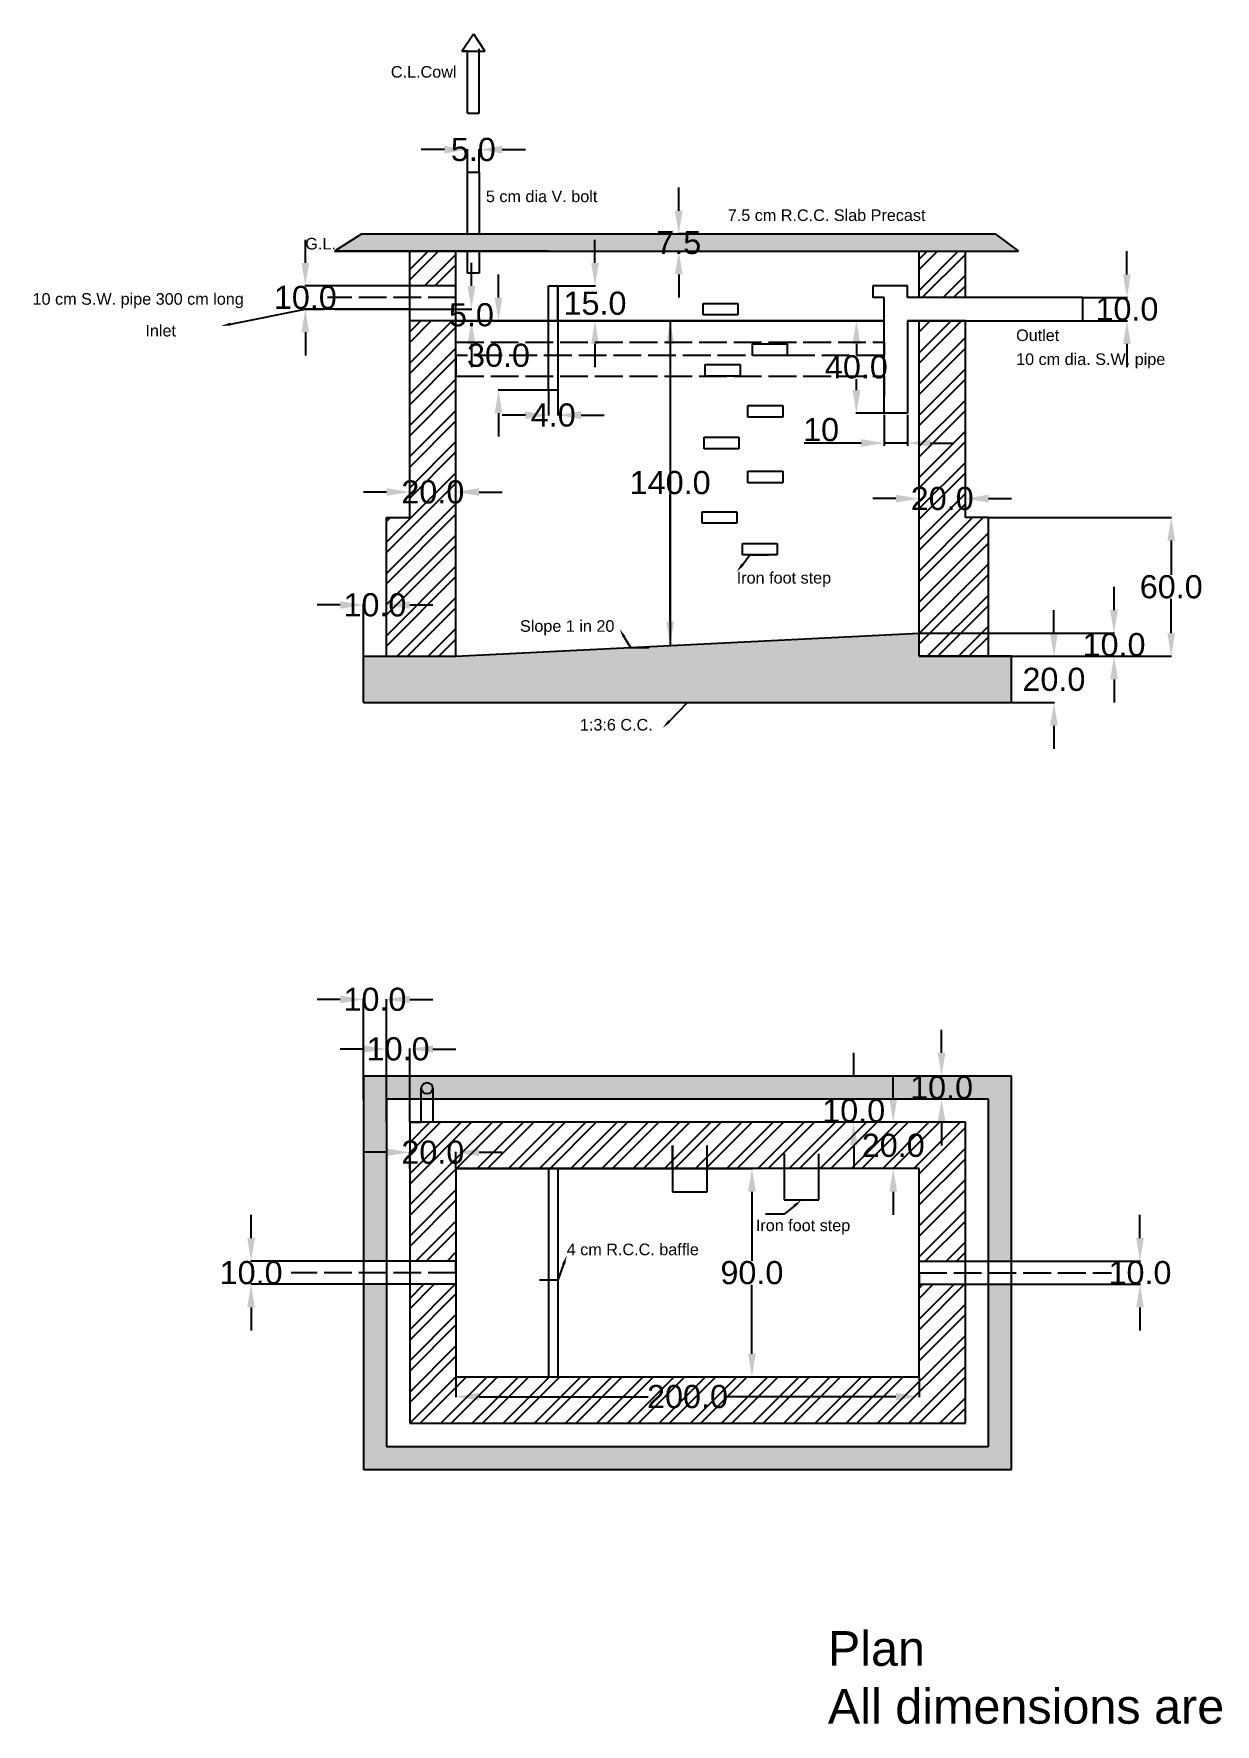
# Model space of a CAD drawing. Header units: centimetres. Extents: x -142 to 848, y -110 to 627.
# Drawn here: x -142 to 368, y -110 to 620 of the extents above; entities that cross this region are included whole.
import ezdxf
from ezdxf import colors
from ezdxf.entities.mleader import LeaderData, LeaderLine
from ezdxf.math import Vec2, Vec3

# ---------------------------------------------------------------- set-up
doc = ezdxf.new("R2010")
doc.units = ezdxf.units.CM
doc.linetypes.add('ACAD_ISO02W100', pattern=[15, 12, -3])
doc.styles.get("Standard").update_dxf_attribs({"font": 'arial.ttf'})
doc.dimstyles.new('ISO-25', dxfattribs={"dimtxt": 2.5, "dimasz": 2.5, "dimexe": 1.25, "dimexo": 0.625, "dimtad": 1, "dimtxsty": 'Standard', "dimcen": 2.5, "dimadec": 0, "dimazin": 0, "dimtfac": 1, "dimtmove": 0, "dimatfit": 3, "dimfxl": 1, "dimarcsym": 0})
doc.dimstyles.get("Standard").update_dxf_attribs({"dimtxt": 10, "dimasz": 10, "dimexe": 0.18, "dimexo": 0.0625, "dimgap": 0.09, "dimtad": 0, "dimtih": 1, "dimtoh": 1, "dimdec": 1, "dimzin": 0, "dimdsep": 46, "dimtxsty": 'Standard', "dimcen": 0.09, "dimadec": 0, "dimazin": 0, "dimtfac": 1, "dimtdec": 1, "dimtix": 1, "dimtofl": 0, "dimtmove": 0, "dimatfit": 3, "dimfxl": 1, "dimtolj": 1, "dimtzin": 0, "dimarcsym": 0})

# ---------------------------------------------------------------- blocks, each defined once
blk = doc.blocks.new('*D2')
at = {"color": 0, "lineweight": -2, "transparency": 16777216}
for p, q in [((225, 455.69), (225, 442.22)), ((235, 455.69), (235, 442.22))]:
    blk.add_line(p, q, dxfattribs=at)
at = {"color": 0, "lineweight": -3, "transparency": 16777216}
for p, q in [((215, 443.47), (190.4, 443.47)), ((235, 443.47), (225, 443.47)), ((245, 443.47), (255, 443.47))]:
    blk.add_line(p, q, dxfattribs=at)
at = {"color": 0, "transparency": 16777216}
for points in [[(215, 445.14), (215, 441.81), (225, 443.47)], [(245, 445.14), (245, 441.81), (235, 443.47)]]:
    blk.add_solid(points, dxfattribs=at)
at = {"layer": 'Defpoints', "color": 0, "transparency": 16777216}
for p in [(225, 456.32), (235, 456.32), (225, 443.47)]:
    blk.add_point(p, dxfattribs=at)
at = {"color": 0, "transparency": 16777216, "insert": (197.7, 449.21), "char_height": 10, "attachment_point": 5}
blk.add_mtext('10', dxfattribs=at)
blk = doc.blocks.new('*D3')
at = {"color": 0, "lineweight": -2, "transparency": 16777216}
for p, q in [((329.8, 516.32), (329.8, 526.32)), ((310.85, 506.32), (329.98, 506.32)), ((310.85, 496.32), (329.98, 496.32)), ((329.8, 486.32), (329.8, 476.32))]:
    blk.add_line(p, q, dxfattribs=at)
at = {"color": 0, "transparency": 16777216}
for points in [[(328.13, 516.32), (331.46, 516.32), (329.8, 506.32)], [(328.13, 486.32), (331.46, 486.32), (329.8, 496.32)]]:
    blk.add_solid(points, dxfattribs=at)
at = {"layer": 'Defpoints', "color": 0, "transparency": 16777216}
for p in [(310.79, 506.32), (310.79, 496.32), (329.8, 496.32)]:
    blk.add_point(p, dxfattribs=at)
at = {"color": 0, "transparency": 16777216, "insert": (329.8, 501.32), "char_height": 10, "attachment_point": 5}
blk.add_mtext('\\A1;10.0', dxfattribs=at)
blk = doc.blocks.new('*D4')
at = {"color": 0, "lineweight": -2, "transparency": 16777216}
for p, q in [((-10, 203.09), (-20, 203.09)), ((0, 160.06), (0, 203.27)), ((10, 160.06), (10, 203.27)), ((20, 203.09), (30, 203.09))]:
    blk.add_line(p, q, dxfattribs=at)
at = {"color": 0, "transparency": 16777216}
for points in [[(-10, 204.76), (-10, 201.42), (0, 203.09)], [(20, 204.76), (20, 201.42), (10, 203.09)]]:
    blk.add_solid(points, dxfattribs=at)
at = {"layer": 'Defpoints', "color": 0, "transparency": 16777216}
for p in [(0, 203.09), (0, 160), (10, 160)]:
    blk.add_point(p, dxfattribs=at)
at = {"color": 0, "transparency": 16777216, "insert": (5, 203.09), "char_height": 10, "attachment_point": 5}
blk.add_mtext('\\A1;10.0', dxfattribs=at)
blk = doc.blocks.new('*D5')
at = {"color": 0, "lineweight": -2, "transparency": 16777216}
for p, q in [((0, 181.67), (-10, 181.67)), ((10, 150.06), (10, 181.85)), ((20, 150.06), (20, 181.85)), ((30, 181.67), (40, 181.67))]:
    blk.add_line(p, q, dxfattribs=at)
at = {"color": 0, "transparency": 16777216}
for points in [[(0, 183.33), (0, 180), (10, 181.67)], [(30, 183.33), (30, 180), (20, 181.67)]]:
    blk.add_solid(points, dxfattribs=at)
at = {"layer": 'Defpoints', "color": 0, "transparency": 16777216}
for p in [(10, 181.67), (10, 150), (20, 150)]:
    blk.add_point(p, dxfattribs=at)
at = {"color": 0, "transparency": 16777216, "insert": (15, 181.67), "char_height": 10, "attachment_point": 5}
blk.add_mtext('\\A1;10.0', dxfattribs=at)
blk = doc.blocks.new('*D6')
at = {"color": 0, "lineweight": -2, "transparency": 16777216}
for p, q in [((10, 137.03), (0, 137.03)), ((20, 130.06), (20, 137.21)), ((40, 130.06), (40, 137.21)), ((50, 137.03), (60, 137.03))]:
    blk.add_line(p, q, dxfattribs=at)
at = {"color": 0, "transparency": 16777216}
for points in [[(10, 138.7), (10, 135.36), (20, 137.03)], [(50, 138.7), (50, 135.36), (40, 137.03)]]:
    blk.add_solid(points, dxfattribs=at)
at = {"layer": 'Defpoints', "color": 0, "transparency": 16777216}
for p in [(20, 137.03), (20, 130), (40, 130)]:
    blk.add_point(p, dxfattribs=at)
at = {"color": 0, "transparency": 16777216, "insert": (30, 137.03), "char_height": 10, "attachment_point": 5}
blk.add_mtext('\\A1;20.0', dxfattribs=at)
blk = doc.blocks.new('*D7')
at = {"color": 0, "lineweight": -2, "transparency": 16777216}
for p, q in [((40.06, 130), (168, 130)), ((167.82, 120), (167.82, 90.2)), ((167.82, 50), (167.82, 79.8)), ((40.06, 40), (168, 40))]:
    blk.add_line(p, q, dxfattribs=at)
at = {"color": 0, "transparency": 16777216}
for points in [[(166.15, 120), (169.48, 120), (167.82, 130)], [(166.15, 50), (169.48, 50), (167.82, 40)]]:
    blk.add_solid(points, dxfattribs=at)
at = {"layer": 'Defpoints', "color": 0, "transparency": 16777216}
for p in [(40, 130), (40, 40), (167.82, 40)]:
    blk.add_point(p, dxfattribs=at)
at = {"color": 0, "transparency": 16777216, "insert": (167.82, 85), "char_height": 10, "attachment_point": 5}
blk.add_mtext('\\A1;90.0', dxfattribs=at)
blk = doc.blocks.new('*D8')
at = {"color": 0, "lineweight": -2, "transparency": 16777216}
for p, q in [((40, 39.94), (40, 31.28)), ((240, 39.94), (240, 31.28)), ((50, 31.46), (122.97, 31.46)), ((230, 31.46), (157.03, 31.46))]:
    blk.add_line(p, q, dxfattribs=at)
at = {"color": 0, "transparency": 16777216}
for points in [[(50, 33.13), (50, 29.79), (40, 31.46)], [(230, 33.13), (230, 29.79), (240, 31.46)]]:
    blk.add_solid(points, dxfattribs=at)
at = {"layer": 'Defpoints', "color": 0, "transparency": 16777216}
for p in [(40, 40), (240, 40), (240, 31.46)]:
    blk.add_point(p, dxfattribs=at)
at = {"color": 0, "transparency": 16777216, "insert": (140, 31.46), "char_height": 10, "attachment_point": 5}
blk.add_mtext('\\A1;200.0', dxfattribs=at)
blk = doc.blocks.new('*D9')
at = {"color": 0, "lineweight": -2, "transparency": 16777216}
for p, q in [((228.86, 160), (228.86, 170)), ((239.94, 150), (228.68, 150)), ((239.94, 130), (228.68, 130)), ((228.86, 120), (228.86, 110))]:
    blk.add_line(p, q, dxfattribs=at)
at = {"color": 0, "transparency": 16777216}
for points in [[(227.19, 160), (230.52, 160), (228.86, 150)], [(227.19, 120), (230.52, 120), (228.86, 130)]]:
    blk.add_solid(points, dxfattribs=at)
at = {"layer": 'Defpoints', "color": 0, "transparency": 16777216}
for p in [(228.86, 150), (240, 150), (240, 130)]:
    blk.add_point(p, dxfattribs=at)
at = {"color": 0, "transparency": 16777216, "insert": (228.86, 140), "char_height": 10, "attachment_point": 5}
blk.add_mtext('\\A1;20.0', dxfattribs=at)
blk = doc.blocks.new('*D10')
at = {"color": 0, "lineweight": -2, "transparency": 16777216}
for p, q in [((211.78, 170), (211.78, 180)), ((259.94, 160), (211.6, 160)), ((259.94, 150), (211.6, 150)), ((211.78, 140), (211.78, 130))]:
    blk.add_line(p, q, dxfattribs=at)
at = {"color": 0, "transparency": 16777216}
for points in [[(210.11, 170), (213.44, 170), (211.78, 160)], [(210.11, 140), (213.44, 140), (211.78, 150)]]:
    blk.add_solid(points, dxfattribs=at)
at = {"layer": 'Defpoints', "color": 0, "transparency": 16777216}
for p in [(211.78, 160), (260, 160), (260, 150)]:
    blk.add_point(p, dxfattribs=at)
at = {"color": 0, "transparency": 16777216, "insert": (211.78, 155), "char_height": 10, "attachment_point": 5}
blk.add_mtext('\\A1;10.0', dxfattribs=at)
blk = doc.blocks.new('*D11')
at = {"color": 0, "lineweight": -2, "transparency": 16777216}
for p, q in [((249.73, 180), (249.73, 190)), ((269.94, 170), (249.55, 170)), ((269.94, 160), (249.55, 160)), ((249.73, 150), (249.73, 140))]:
    blk.add_line(p, q, dxfattribs=at)
at = {"color": 0, "transparency": 16777216}
for points in [[(248.06, 180), (251.39, 180), (249.73, 170)], [(248.06, 150), (251.39, 150), (249.73, 160)]]:
    blk.add_solid(points, dxfattribs=at)
at = {"layer": 'Defpoints', "color": 0, "transparency": 16777216}
for p in [(249.73, 170), (270, 170), (270, 160)]:
    blk.add_point(p, dxfattribs=at)
at = {"color": 0, "transparency": 16777216, "insert": (249.73, 165), "char_height": 10, "attachment_point": 5}
blk.add_mtext('\\A1;10.0', dxfattribs=at)
blk = doc.blocks.new('*D12')
at = {"color": 0, "lineweight": -2, "transparency": 16777216}
for p, q in [((-48.5, 100), (-48.5, 110)), ((39.94, 90), (-48.68, 90)), ((39.94, 80), (-48.68, 80)), ((-48.5, 70), (-48.5, 60))]:
    blk.add_line(p, q, dxfattribs=at)
at = {"color": 0, "transparency": 16777216}
for points in [[(-50.17, 100), (-46.84, 100), (-48.5, 90)], [(-50.17, 70), (-46.84, 70), (-48.5, 80)]]:
    blk.add_solid(points, dxfattribs=at)
at = {"layer": 'Defpoints', "color": 0, "transparency": 16777216}
for p in [(40, 90), (-48.5, 80), (40, 80)]:
    blk.add_point(p, dxfattribs=at)
at = {"color": 0, "transparency": 16777216, "insert": (-48.5, 85), "char_height": 10, "attachment_point": 5}
blk.add_mtext('\\A1;10.0', dxfattribs=at)
blk = doc.blocks.new('*D13')
at = {"color": 0, "lineweight": -2, "transparency": 16777216}
for p, q in [((335.43, 100), (335.43, 110)), ((330.94, 90), (335.61, 90)), ((330.56, 80), (335.61, 80)), ((335.43, 70), (335.43, 60))]:
    blk.add_line(p, q, dxfattribs=at)
at = {"color": 0, "transparency": 16777216}
for points in [[(333.77, 100), (337.1, 100), (335.43, 90)], [(333.77, 70), (337.1, 70), (335.43, 80)]]:
    blk.add_solid(points, dxfattribs=at)
at = {"layer": 'Defpoints', "color": 0, "transparency": 16777216}
for p in [(330.88, 90), (330.5, 80), (335.43, 80)]:
    blk.add_point(p, dxfattribs=at)
at = {"color": 0, "transparency": 16777216, "insert": (335.43, 85), "char_height": 10, "attachment_point": 5}
blk.add_mtext('\\A1;10.0', dxfattribs=at)
blk = doc.blocks.new('*D14')
at = {"color": 0, "lineweight": -2, "transparency": 16777216}
for p, q in [((-10, 373.5), (-20, 373.5)), ((0, 351.38), (0, 373.68)), ((10, 351.38), (10, 373.68)), ((20, 373.5), (30, 373.5))]:
    blk.add_line(p, q, dxfattribs=at)
at = {"color": 0, "transparency": 16777216}
for points in [[(-10, 375.17), (-10, 371.83), (0, 373.5)], [(20, 375.17), (20, 371.83), (10, 373.5)]]:
    blk.add_solid(points, dxfattribs=at)
at = {"layer": 'Defpoints', "color": 0, "transparency": 16777216}
for p in [(0, 373.5), (0, 351.32), (10, 351.32)]:
    blk.add_point(p, dxfattribs=at)
at = {"color": 0, "transparency": 16777216, "insert": (5, 373.5), "char_height": 10, "attachment_point": 5}
blk.add_mtext('\\A1;10.0', dxfattribs=at)
blk = doc.blocks.new('*D15')
at = {"color": 0, "lineweight": -2, "transparency": 16777216}
for p, q in [((298.26, 361.32), (298.26, 371.32)), ((280.06, 351.32), (298.44, 351.32)), ((280.06, 331.32), (298.44, 331.32)), ((298.26, 321.32), (298.26, 311.32))]:
    blk.add_line(p, q, dxfattribs=at)
at = {"color": 0, "transparency": 16777216}
for points in [[(296.59, 361.32), (299.93, 361.32), (298.26, 351.32)], [(296.59, 321.32), (299.93, 321.32), (298.26, 331.32)]]:
    blk.add_solid(points, dxfattribs=at)
at = {"layer": 'Defpoints', "color": 0, "transparency": 16777216}
for p in [(280, 351.32), (280, 331.32), (298.26, 331.32)]:
    blk.add_point(p, dxfattribs=at)
at = {"color": 0, "transparency": 16777216, "insert": (298.26, 341.32), "char_height": 10, "attachment_point": 5}
blk.add_mtext('\\A1;20.0', dxfattribs=at)
blk = doc.blocks.new('*D16')
at = {"color": 0, "lineweight": -2, "transparency": 16777216}
for p, q in [((324.22, 371.32), (324.22, 381.32)), ((240.06, 361.32), (324.4, 361.32)), ((240.06, 351.32), (324.4, 351.32)), ((324.22, 341.32), (324.22, 331.32))]:
    blk.add_line(p, q, dxfattribs=at)
at = {"color": 0, "transparency": 16777216}
for points in [[(322.56, 371.32), (325.89, 371.32), (324.22, 361.32)], [(322.56, 341.32), (325.89, 341.32), (324.22, 351.32)]]:
    blk.add_solid(points, dxfattribs=at)
at = {"layer": 'Defpoints', "color": 0, "transparency": 16777216}
for p in [(240, 361.32), (240, 351.32), (324.22, 351.32)]:
    blk.add_point(p, dxfattribs=at)
at = {"color": 0, "transparency": 16777216, "insert": (324.22, 356.32), "char_height": 10, "attachment_point": 5}
blk.add_mtext('\\A1;10.0', dxfattribs=at)
blk = doc.blocks.new('*D17')
at = {"color": 0, "lineweight": -2, "transparency": 16777216}
for p, q in [((270.06, 411.32), (349.1, 411.32)), ((348.92, 401.32), (348.92, 386.51)), ((348.92, 361.32), (348.92, 376.12)), ((270.06, 351.32), (349.1, 351.32))]:
    blk.add_line(p, q, dxfattribs=at)
at = {"color": 0, "transparency": 16777216}
for points in [[(347.26, 401.32), (350.59, 401.32), (348.92, 411.32)], [(347.26, 361.32), (350.59, 361.32), (348.92, 351.32)]]:
    blk.add_solid(points, dxfattribs=at)
at = {"layer": 'Defpoints', "color": 0, "transparency": 16777216}
for p in [(270, 411.32), (270, 351.32), (348.92, 351.32)]:
    blk.add_point(p, dxfattribs=at)
at = {"color": 0, "transparency": 16777216, "insert": (348.92, 381.32), "char_height": 10, "attachment_point": 5}
blk.add_mtext('\\A1;60.0', dxfattribs=at)
blk = doc.blocks.new('*D18')
at = {"color": 0, "lineweight": -2, "transparency": 16777216}
for p, q in [((132.44, 496.32), (132.32, 496.32)), ((132.5, 486.32), (132.5, 431.51)), ((132.5, 366.32), (132.5, 421.12)), ((132.44, 356.32), (132.32, 356.32))]:
    blk.add_line(p, q, dxfattribs=at)
at = {"color": 0, "transparency": 16777216}
for points in [[(130.83, 486.32), (134.17, 486.32), (132.5, 496.32)], [(130.83, 366.32), (134.17, 366.32), (132.5, 356.32)]]:
    blk.add_solid(points, dxfattribs=at)
at = {"layer": 'Defpoints', "color": 0, "transparency": 16777216}
for p in [(132.5, 496.32), (132.5, 356.32), (132.5, 356.32)]:
    blk.add_point(p, dxfattribs=at)
at = {"color": 0, "transparency": 16777216, "insert": (132.5, 426.32), "char_height": 10, "attachment_point": 5}
blk.add_mtext('\\A1;140.0', dxfattribs=at)
blk = doc.blocks.new('*D19')
at = {"color": 0, "lineweight": -2, "transparency": 16777216}
for p, q in [((10, 422.29), (0, 422.29)), ((20, 411.38), (20, 422.47)), ((40, 411.38), (40, 422.47)), ((50, 422.29), (60, 422.29))]:
    blk.add_line(p, q, dxfattribs=at)
at = {"color": 0, "transparency": 16777216}
for points in [[(10, 423.96), (10, 420.62), (20, 422.29)], [(50, 423.96), (50, 420.62), (40, 422.29)]]:
    blk.add_solid(points, dxfattribs=at)
at = {"layer": 'Defpoints', "color": 0, "transparency": 16777216}
for p in [(40, 422.29), (20, 411.32), (40, 411.32)]:
    blk.add_point(p, dxfattribs=at)
at = {"color": 0, "transparency": 16777216, "insert": (30, 422.29), "char_height": 10, "attachment_point": 5}
blk.add_mtext('\\A1;20.0', dxfattribs=at)
blk = doc.blocks.new('*D20')
at = {"color": 0, "lineweight": -2, "transparency": 16777216}
for p, q in [((80, 466.26), (80, 455.34)), ((84, 466.26), (84, 455.34)), ((70, 455.52), (60, 455.52)), ((94, 455.52), (104, 455.52))]:
    blk.add_line(p, q, dxfattribs=at)
at = {"color": 0, "transparency": 16777216}
for points in [[(70, 457.18), (70, 453.85), (80, 455.52)], [(94, 457.18), (94, 453.85), (84, 455.52)]]:
    blk.add_solid(points, dxfattribs=at)
at = {"layer": 'Defpoints', "color": 0, "transparency": 16777216}
for p in [(80, 466.32), (84, 466.32), (84, 455.52)]:
    blk.add_point(p, dxfattribs=at)
at = {"color": 0, "transparency": 16777216, "insert": (82, 455.52), "char_height": 10, "attachment_point": 5}
blk.add_mtext('\\A1;4.0', dxfattribs=at)
blk = doc.blocks.new('*D21')
at = {"color": 0, "lineweight": -2, "transparency": 16777216}
for p, q in [((100.04, 521.32), (100.04, 531.32)), ((84.06, 511.32), (100.22, 511.32)), ((84.06, 496.32), (100.22, 496.32)), ((100.04, 486.32), (100.04, 476.32))]:
    blk.add_line(p, q, dxfattribs=at)
at = {"color": 0, "transparency": 16777216}
for points in [[(98.37, 521.32), (101.71, 521.32), (100.04, 511.32)], [(98.37, 486.32), (101.71, 486.32), (100.04, 496.32)]]:
    blk.add_solid(points, dxfattribs=at)
at = {"layer": 'Defpoints', "color": 0, "transparency": 16777216}
for p in [(84, 511.32), (84, 496.32), (100.04, 496.32)]:
    blk.add_point(p, dxfattribs=at)
at = {"color": 0, "transparency": 16777216, "insert": (100.04, 503.82), "char_height": 10, "attachment_point": 5}
blk.add_mtext('\\A1;15.0', dxfattribs=at)
blk = doc.blocks.new('*D22')
at = {"color": 0, "lineweight": -2, "transparency": 16777216}
for p, q in [((58.35, 506.32), (58.35, 516.32)), ((79.94, 496.32), (58.17, 496.32)), ((79.94, 466.32), (58.17, 466.32)), ((58.35, 456.32), (58.35, 446.32))]:
    blk.add_line(p, q, dxfattribs=at)
at = {"color": 0, "transparency": 16777216}
for points in [[(56.68, 506.32), (60.01, 506.32), (58.35, 496.32)], [(56.68, 456.32), (60.01, 456.32), (58.35, 466.32)]]:
    blk.add_solid(points, dxfattribs=at)
at = {"layer": 'Defpoints', "color": 0, "transparency": 16777216}
for p in [(80, 496.32), (58.35, 466.32), (80, 466.32)]:
    blk.add_point(p, dxfattribs=at)
at = {"color": 0, "transparency": 16777216, "insert": (58.35, 481.32), "char_height": 10, "attachment_point": 5}
blk.add_mtext('\\A1;30.0', dxfattribs=at)
blk = doc.blocks.new('*D23')
at = {"color": 0, "lineweight": -2, "transparency": 16777216}
for p, q in [((46.66, 511.32), (46.66, 521.32)), ((40.06, 501.32), (46.84, 501.32)), ((40.06, 496.32), (46.84, 496.32)), ((46.66, 486.32), (46.66, 476.32))]:
    blk.add_line(p, q, dxfattribs=at)
at = {"color": 0, "transparency": 16777216}
for points in [[(44.99, 511.32), (48.32, 511.32), (46.66, 501.32)], [(44.99, 486.32), (48.32, 486.32), (46.66, 496.32)]]:
    blk.add_solid(points, dxfattribs=at)
at = {"layer": 'Defpoints', "color": 0, "transparency": 16777216}
for p in [(40, 501.32), (40, 496.32), (46.66, 496.32)]:
    blk.add_point(p, dxfattribs=at)
at = {"color": 0, "transparency": 16777216, "insert": (46.66, 498.82), "char_height": 10, "attachment_point": 5}
blk.add_mtext('\\A1;5.0', dxfattribs=at)
blk = doc.blocks.new('*D24')
at = {"color": 0, "lineweight": -2, "transparency": 16777216}
for p, q in [((-25.07, 521.32), (-25.07, 531.32)), ((-13.13, 511.32), (-25.25, 511.32)), ((-12.4, 501.32), (-25.25, 501.32)), ((-25.07, 491.32), (-25.07, 481.32))]:
    blk.add_line(p, q, dxfattribs=at)
at = {"color": 0, "transparency": 16777216}
for points in [[(-26.74, 521.32), (-23.41, 521.32), (-25.07, 511.32)], [(-26.74, 491.32), (-23.41, 491.32), (-25.07, 501.32)]]:
    blk.add_solid(points, dxfattribs=at)
at = {"layer": 'Defpoints', "color": 0, "transparency": 16777216}
for p in [(-13.07, 511.32), (-25.07, 501.32), (-12.34, 501.32)]:
    blk.add_point(p, dxfattribs=at)
at = {"color": 0, "transparency": 16777216, "insert": (-25.07, 506.32), "char_height": 10, "attachment_point": 5}
blk.add_mtext('\\A1;10.0', dxfattribs=at)
blk = doc.blocks.new('*D25')
at = {"color": 0, "lineweight": -2, "transparency": 16777216}
for p, q in [((35, 570.23), (25, 570.23)), ((45, 560.55), (45, 570.41)), ((50, 560.55), (50, 570.41)), ((60, 570.23), (70, 570.23))]:
    blk.add_line(p, q, dxfattribs=at)
at = {"color": 0, "transparency": 16777216}
for points in [[(35, 571.9), (35, 568.57), (45, 570.23)], [(60, 571.9), (60, 568.57), (50, 570.23)]]:
    blk.add_solid(points, dxfattribs=at)
at = {"layer": 'Defpoints', "color": 0, "transparency": 16777216}
for p in [(50, 570.23), (45, 560.49), (50, 560.49)]:
    blk.add_point(p, dxfattribs=at)
at = {"color": 0, "transparency": 16777216, "insert": (47.5, 570.23), "char_height": 10, "attachment_point": 5}
blk.add_mtext('\\A1;5.0', dxfattribs=at)
blk = doc.blocks.new('*D26')
at = {"color": 0, "lineweight": -2, "transparency": 16777216}
for p, q in [((136.22, 543.82), (136.22, 553.82)), ((-0.62, 533.82), (136.4, 533.82)), ((-0.62, 526.32), (136.4, 526.32)), ((136.22, 516.32), (136.22, 506.32))]:
    blk.add_line(p, q, dxfattribs=at)
at = {"color": 0, "transparency": 16777216}
for points in [[(134.55, 543.82), (137.88, 543.82), (136.22, 533.82)], [(134.55, 516.32), (137.88, 516.32), (136.22, 526.32)]]:
    blk.add_solid(points, dxfattribs=at)
at = {"layer": 'Defpoints', "color": 0, "transparency": 16777216}
for p in [(-0.68, 533.82), (-0.68, 526.32), (136.22, 526.32)]:
    blk.add_point(p, dxfattribs=at)
at = {"color": 0, "transparency": 16777216, "insert": (136.22, 530.07), "char_height": 10, "attachment_point": 5}
blk.add_mtext('\\A1;7.5', dxfattribs=at)
blk = doc.blocks.new('*D27')
at = {"color": 0, "lineweight": -2, "transparency": 16777216}
for p, q in [((224.94, 496.32), (212.75, 496.32)), ((212.93, 486.32), (212.93, 481.51)), ((212.93, 466.32), (212.93, 471.12)), ((224.94, 456.32), (212.75, 456.32))]:
    blk.add_line(p, q, dxfattribs=at)
at = {"color": 0, "transparency": 16777216}
for points in [[(211.27, 486.32), (214.6, 486.32), (212.93, 496.32)], [(211.27, 466.32), (214.6, 466.32), (212.93, 456.32)]]:
    blk.add_solid(points, dxfattribs=at)
at = {"layer": 'Defpoints', "color": 0, "transparency": 16777216}
for p in [(225, 496.32), (212.93, 456.32), (225, 456.32)]:
    blk.add_point(p, dxfattribs=at)
at = {"color": 0, "transparency": 16777216, "insert": (212.93, 476.32), "char_height": 10, "attachment_point": 5}
blk.add_mtext('\\A1;40.0', dxfattribs=at)
blk = doc.blocks.new('*D28')
at = {"color": 0, "lineweight": -2, "transparency": 16777216}
for p, q in [((230, 419.46), (220, 419.46)), ((240, 411.38), (240, 419.64)), ((260, 411.38), (260, 419.64)), ((270, 419.46), (280, 419.46))]:
    blk.add_line(p, q, dxfattribs=at)
at = {"color": 0, "transparency": 16777216}
for points in [[(230, 421.13), (230, 417.8), (240, 419.46)], [(270, 421.13), (270, 417.8), (260, 419.46)]]:
    blk.add_solid(points, dxfattribs=at)
at = {"layer": 'Defpoints', "color": 0, "transparency": 16777216}
for p in [(240, 419.46), (240, 411.32), (260, 411.32)]:
    blk.add_point(p, dxfattribs=at)
at = {"color": 0, "transparency": 16777216, "insert": (250, 419.46), "char_height": 10, "attachment_point": 5}
blk.add_mtext('\\A1;20.0', dxfattribs=at)

msp = doc.modelspace()

# ---------------------------------------------------------------- hatches: boundary and pattern name
h = msp.add_hatch()
h.set_pattern_fill('AR-CONC', color=256, scale=0.1)
h.paths.add_polyline_path([(272.901, 533.819), (-0.682, 533.819), (-12.42, 526.319), (282.915, 526.319)])
h.paths.add_polyline_path([(280, 351.319), (240, 351.319), (240, 361.319), (40, 351.319), (0, 351.319), (0, 331.319), (280, 331.319)])
h.paths.add_polyline_path([(280, 170), (0, 170), (0, 90), (10, 90), (10, 160), (270, 160), (270, 90), (280, 90)])
h.paths.add_polyline_path([(280, 80), (270, 80), (270, 10), (10, 10), (10, 80), (0, 80), (0, 0), (280, 0)])
h.paths.add_polyline_path([(750.723, 84.578, -0.9816467), (480.816, 79.578), (465.807, 79.578, 0.9834677), (765.723, 84.578, 0.9834677), (465.807, 89.578), (480.816, 89.578, -0.9816467)])
h.paths.add_polyline_path([(486.958, 549.768), (471.958, 549.768), (471.958, 299.768), (486.958, 299.768)])
h.paths.add_polyline_path([(771.958, 549.768), (756.958, 549.768), (756.958, 299.768), (771.958, 299.768)])
h.paths.add_polyline_path([(841.008, 606.848), (449.498, 607.135), (437.351, 599.768), (771.958, 599.768), (848.015, 599.768)])
h.paths.add_polyline_path([(537.091, 593.143), (561.511, 593.143), (561.511, 613.75), (537.091, 613.75)], flags=9)
h = msp.add_hatch()
h.set_pattern_fill('ANSI32', color=256)
h.paths.add_polyline_path([(20, 411.319), (10, 411.319), (10, 351.319), (40, 351.319), (40, 496.319), (20, 496.319)])
h.paths.add_polyline_path([(20, 511.319), (40, 511.319), (40, 526.319), (20, 526.319)])
h.paths.add_polyline_path([(240, 506.319), (260, 506.319), (260, 526.319), (240, 526.319)])
h.paths.add_polyline_path([(240, 351.319), (270, 351.319), (270, 411.319), (260, 411.319), (260, 496.319), (240, 496.319)])
h.paths.add_polyline_path([(521.958, 569.768), (521.958, 599.768), (501.958, 599.768), (501.958, 569.768)])
h.paths.add_polyline_path([(521.958, 549.768), (521.958, 559.768), (501.958, 559.768), (501.958, 549.768)])
h.paths.add_polyline_path([(721.958, 549.768), (741.958, 549.768), (741.958, 599.768), (721.958, 599.768)])
h.paths.add_polyline_path([(715.992, 571.333), (748.182, 571.333), (748.182, 591.94), (715.992, 591.94)], flags=9)
h = msp.add_hatch()
h.set_pattern_fill('ANSI32', color=256)
h.paths.add_polyline_path([(260, 150), (20, 150), (20, 90), (40, 90), (40, 130), (240, 130), (240, 90), (260, 90)])
h.paths.add_polyline_path([(40, 80), (20, 80), (20, 20), (260, 20), (260, 80), (240, 80), (240, 40), (40, 40)])
h.paths.add_polyline_path([(14.035, 126.654), (46.224, 126.654), (46.224, 147.261), (14.035, 147.261)], flags=9)
h.paths.add_polyline_path([(212.89, 129.625), (245.08, 129.625), (245.08, 150.232), (212.89, 150.232)], flags=9)
h.paths.add_polyline_path([(195.256, 144.625), (227.446, 144.625), (227.446, 165.232), (195.256, 165.232)], flags=9)
h.paths.add_polyline_path([(120.15, 21.084), (160.109, 21.084), (160.109, 41.691), (120.15, 41.691)], flags=24)

# ---------------------------------------------------------------- linework, layer by layer
for p, q in [((42.5, 612.716), (47.5, 620.272)), ((47.5, 620.272), (52.5, 612.716)), ((50, 585.963), (50, 613.789)), ((45, 612.716), (42.5, 612.716)), ((42.5, 612.716), (52.5, 612.716)), ((45, 585.963), (45, 612.716)), ((45, 612.716), (50, 612.716)), ((45, 585.963), (50, 585.963)), ((45, 533.819), (45, 560.487)), ((45, 560.487), (50, 560.487)), ((50, 560.487), (50, 533.819)), ((-0.682, 533.819), (-12.42, 526.319)), ((-0.682, 533.819), (272.901, 533.819)), ((136.11, 533.819), (136.11, 534.019)), ((136.11, 534.019), (139.219, 534.019)), ((139.219, 534.019), (139.419, 534.019)), ((139.419, 534.019), (139.219, 534.019)), ((139.419, 534.019), (139.419, 533.819)), ((272.901, 533.819), (282.915, 526.319)), ((80, 526.319), (-12.42, 526.319)), ((-12.42, 526.319), (282.915, 526.319)), ((20, 411.319), (20, 526.319)), ((40, 351.319), (40, 526.319)), ((40, 526.319), (45, 526.319)), ((45, 516.87), (45, 526.319)), ((50, 526.319), (50, 516.87)), ((240, 506.319), (240, 526.319)), ((260, 506.319), (260, 526.319)), ((40, 511.319), (-13.069, 511.319)), ((40, 506.319), (40, 511.319)), ((50, 516.87), (45, 516.87)), ((80, 496.319), (80, 511.319)), ((80, 496.319), (80, 511.319)), ((80, 511.319), (84, 511.319)), ((80, 496.319), (80, 511.319)), ((84, 496.319), (84, 511.319)), ((84, 511.319), (84, 466.319)), ((235, 511.319), (220, 511.319)), ((220, 511.319), (220, 506.319)), ((235, 506.319), (235, 511.319)), ((40, 501.319), (40, 506.319)), ((225, 506.319), (220, 506.319)), ((225, 456.319), (225, 506.319)), ((310.792, 506.319), (235, 506.319)), ((310.792, 496.319), (310.792, 506.319)), ((20, 501.319), (-12.338, 501.319)), ((-12.338, 501.319), (40, 501.319)), ((20, 496.319), (20, 501.319)), ((146.729, 503.804), (161.729, 503.804)), ((146.729, 498.804), (146.729, 503.804)), ((161.729, 498.804), (146.729, 498.804)), ((161.729, 503.804), (161.729, 498.804)), ((225, 496.319), (20, 496.319)), ((40, 496.319), (225, 496.319)), ((80, 466.319), (80, 496.319)), ((132.5, 496.319), (132.5, 356.319)), ((260, 496.319), (235, 496.319)), ((240, 496.319), (235, 496.319)), ((235, 496.319), (235, 456.319)), ((235, 496.319), (310.792, 496.319)), ((240, 351.319), (240, 496.319)), ((260, 411.319), (260, 496.319)), ((260, 411.319), (260, 496.319)), ((168.009, 486.319), (183.009, 486.319)), ((168.009, 481.319), (168.009, 486.319)), ((183.009, 486.319), (183.009, 481.319)), ((147.675, 477.369), (162.675, 477.369)), ((147.675, 472.369), (147.675, 477.369)), ((162.675, 477.369), (162.675, 472.369)), ((183.009, 481.319), (168.009, 481.319)), ((162.675, 472.369), (147.675, 472.369)), ((84, 466.319), (80, 466.319)), ((166.117, 459.652), (181.117, 459.652)), ((166.117, 454.652), (166.117, 459.652)), ((181.117, 454.652), (166.117, 454.652)), ((181.117, 459.652), (181.117, 454.652)), ((235, 456.319), (225, 456.319)), ((147.202, 445.947), (162.202, 445.947)), ((147.202, 440.947), (147.202, 445.947)), ((162.202, 445.947), (162.202, 440.947)), ((162.202, 440.947), (147.202, 440.947)), ((166.117, 431.296), (181.117, 431.296)), ((166.117, 426.296), (166.117, 431.296)), ((181.117, 431.296), (181.117, 426.296)), ((181.117, 426.296), (166.117, 426.296)), ((10, 351.319), (10, 411.319)), ((10, 351.319), (10, 411.319)), ((10, 411.319), (20, 411.319)), ((146.256, 413.809), (161.256, 413.809)), ((146.256, 408.809), (146.256, 413.809)), ((161.256, 413.809), (161.256, 408.809)), ((270, 411.319), (260, 411.319)), ((270, 351.319), (270, 411.319)), ((270, 351.319), (270, 411.319)), ((161.256, 408.809), (146.256, 408.809)), ((163.753, 400.104), (178.753, 400.104)), ((163.753, 395.104), (163.753, 400.104)), ((178.753, 395.104), (163.753, 395.104)), ((178.753, 400.104), (178.753, 395.104)), ((40, 351.319), (240, 361.319)), ((240, 351.319), (240, 361.319)), ((0, 331.319), (0, 351.319)), ((0, 331.319), (0, 351.319)), ((0, 351.319), (40, 351.319)), ((280, 351.319), (240, 351.319)), ((280, 331.319), (280, 351.319)), ((280, 331.319), (280, 351.319)), ((0, 331.319), (280, 331.319)), ((280, 170), (0, 170)), ((0, 170), (0, 0)), ((280, 0), (280, 170)), ((25, 150), (25, 164.713)), ((30, 164.713), (30, 150)), ((10, 160), (10, 10)), ((270, 160), (10, 160)), ((270, 10), (270, 160)), ((20, 150), (20, 20)), ((260, 150), (20, 150)), ((20, 150), (25, 150)), ((260, 20), (260, 150)), ((133.513, 130), (133.513, 140)), ((133.513, 140), (133.513, 120)), ((148.513, 120), (148.513, 140)), ((181.746, 136.44), (181.746, 116.44)), ((196.746, 116.44), (196.746, 136.44)), ((40, 130), (40, 40)), ((240, 130), (40, 130)), ((80, 130), (80, 40)), ((84, 130), (84, 40)), ((240, 40), (240, 130)), ((133.513, 120), (148.513, 120)), ((181.746, 116.44), (196.746, 116.44)), ((40, 90), (-27.012, 90)), ((40, 85), (40, 90)), ((240, 85), (240, 90)), ((240, 90), (330.876, 90)), ((40, 85), (40, 80)), ((240, 85), (240, 80)), ((40, 80), (-29.298, 80)), ((240, 80), (330.496, 80)), ((40, 40), (240, 40)), ((20, 20), (260, 20)), ((10, 10), (270, 10)), ((0, 0), (280, 0))]:
    msp.add_line(p, q)
at = {"linetype": 'ACAD_ISO02W100'}
for p, q in [((40, 506.319), (-15.479, 506.319)), ((40, 487.071), (225, 487.071)), ((225, 487.071), (225, 481.319)), ((225, 481.319), (40, 481.319)), ((40, 481.319), (40, 472.369)), ((40, 472.369), (225, 472.369)), ((225, 472.369), (225, 463.548)), ((40, 85), (-31.202, 85)), ((240, 85), (323.067, 85))]:
    msp.add_line(p, q, dxfattribs=at)
msp.add_circle((27.5, 164.713), 2.424)

# ---------------------------------------------------------------- texts
at = {"attachment_point": 1}
for s, width, insert, char_height in [('C.L.Cowl', 101.95629, (11.878, 606.345), 5), ('5 cm dia V. bolt', 101.95629, (52.918, 552.542), 5), ('7.5 cm R.C.C. Slab Precast', 101.95629, (157.393, 544.409), 5), ('G.L.', 101.95629, (-25.074, 532.104), 5), ('10 cm S.W. pipe 300 cm long', 101.95629, (-142.874, 508.228), 5), ('Inlet', 101.95629, (-94.138, 494.521), 5), ('Outlet', 101.95629, (281.929, 492.539), 5), ('10 cm dia. S.W. pipe', 101.95629, (281.929, 482.204), 5), ('Iron foot step', 101.95629, (161.256, 387.756), 5), ('Slope 1 in 20', 101.95629, (67.647, 366.916), 5), ('1:3:6 C.C.', 101.95629, (93.521, 324.265), 5), ('Iron foot step', 101.95629, (169.515, 107.989), 5), ('4 cm R.C.C. baffle', 101.95629, (87.834, 97.579), 5), ('Plan\\PAll dimensions are in cm', 256.81876, (200.628, -69.82), 15)]:
    msp.add_mtext_dynamic_manual_height_columns(s, width=width, gutter_width=12.5, heights=[0], dxfattribs=dict(at, insert=insert, char_height=char_height))

# ---------------------------------------------------------------- dimensions: what is measured, and where the dimension line sits
for base, p1, p2, picture, middle in [((50, 570.235), (45, 560.487), (50, 560.487), '*D25', (47.5, 570.235)), ((84, 455.518), (80, 466.319), (84, 466.319), '*D20', (82, 455.518)), ((40, 422.29), (20, 411.319), (40, 411.319), '*D19', (30, 422.29)), ((240, 419.463), (260, 411.319), (240, 411.319), '*D28', (250, 419.463)), ((0, 373.499), (10, 351.319), (0, 351.319), '*D14', (5, 373.499)), ((0, 203.09), (10, 160), (0, 160), '*D4', (5, 203.09)), ((10, 181.666), (20, 150), (10, 150), '*D5', (15, 181.666)), ((20, 137.029), (40, 130), (20, 130), '*D6', (30, 137.029)), ((240, 31.459), (40, 40), (240, 40), '*D8', (140, 31.459))]:
    dim = msp.add_linear_dim(base=base, p1=p1, p2=p2, dimstyle='Standard')
    dim.commit()
    dim.dimension.update_dxf_attribs({"geometry": picture, "text_midpoint": middle})
for base, p1, p2, picture, middle in [((136.217, 526.319), (-0.682, 533.819), (-0.682, 526.319), '*D26', (136.217, 530.069)), ((-25.074, 501.319), (-13.069, 511.319), (-12.338, 501.319), '*D24', (-25.074, 506.319)), ((100.04, 496.319), (84, 511.319), (84, 496.319), '*D21', (100.04, 503.819)), ((329.797, 496.319), (310.792, 506.319), (310.792, 496.319), '*D3', (329.797, 501.319)), ((46.656, 496.319), (40, 501.319), (40, 496.319), '*D23', (46.656, 498.819)), ((58.347, 466.319), (80, 496.319), (80, 466.319), '*D22', (58.347, 481.319)), ((132.5, 356.319), (132.5, 496.319), (132.5, 356.319), '*D18', (132.5, 426.319)), ((212.934, 456.319), (225, 496.319), (225, 456.319), '*D27', (212.934, 476.319)), ((348.923, 351.319), (270, 411.319), (270, 351.319), '*D17', (348.923, 381.319)), ((324.225, 351.319), (240, 361.319), (240, 351.319), '*D16', (324.225, 356.319)), ((298.26, 331.319), (280, 351.319), (280, 331.319), '*D15', (298.26, 341.319)), ((249.728, 170), (270, 160), (270, 170), '*D11', (249.728, 165)), ((211.777, 160), (260, 150), (260, 160), '*D10', (211.777, 155)), ((228.855, 150), (240, 130), (240, 150), '*D9', (228.855, 140)), ((167.818, 40), (40, 130), (40, 40), '*D7', (167.818, 85)), ((-48.502, 80), (40, 90), (40, 80), '*D12', (-48.502, 85)), ((335.434, 80), (330.876, 90), (330.496, 80), '*D13', (335.434, 85))]:
    dim = msp.add_linear_dim(base=base, p1=p1, p2=p2, angle=90, dimstyle='Standard')
    dim.commit()
    dim.dimension.update_dxf_attribs({"geometry": picture, "text_midpoint": middle})
dim = msp.add_linear_dim(base=(225, 443.475), p1=(235, 456.319), p2=(225, 456.319), dimstyle='ISO-25', override={"dimtxt": 10, "dimasz": 10, "dimlwd": 65533})
dim.commit()
dim.dimension.update_dxf_attribs({"geometry": '*D2', "text_midpoint": (197.7, 449.205)})

# ---------------------------------------------------------------- leaders
ml = msp.add_multileader_mtext('Standard')
ml.set_content('', color=256)
ml.set_leader_properties()
ml.build(insert=Vec2(0, 0))
ctx = ml.context
ctx.base_point, ctx.plane_origin = Vec3(-17.074, 501.319), Vec3(-61.348, 494.043)
notes = []
notes.append((ctx, [(0, (1, 1, 0), (-25.074, 501.319), (1, 0), 8, [(0, [(-61.348, 494.043)], 0, [])])]))
ctx.mtext.insert, ctx.mtext.flow_direction = Vec3(-15.074, 503.319), 5
ml = msp.add_multileader_mtext('Standard')
ml.set_content('', color=256)
ml.set_leader_properties()
ml.build(insert=Vec2(0, 0))
ctx = ml.context
ctx.base_point, ctx.plane_origin = Vec3(174.957, 395.104), Vec3(161.256, 387.756)
notes.append((ctx, [(0, (1, 1, 0), (166.957, 395.104), (1, 0), 8, [(0, [(161.256, 387.756)], 0, [])])]))
ctx.mtext.insert, ctx.mtext.flow_direction = Vec3(176.957, 397.104), 5
ml = msp.add_multileader_mtext('Standard')
ml.set_content('', color=256)
ml.set_leader_properties()
ml.build(insert=Vec2(0, 0))
ctx = ml.context
ctx.base_point, ctx.plane_origin = Vec3(123.341, 355.086), Vec3(110.658, 363.09)
notes.append((ctx, [(0, (1, 1, 0), (115.341, 355.086), (1, 0), 8, [(0, [(110.658, 363.09)], 0, [])])]))
ctx.mtext.insert, ctx.mtext.flow_direction = Vec3(125.341, 357.086), 5
ml = msp.add_multileader_mtext('Standard')
ml.set_content('', color=256)
ml.set_leader_properties()
ml.build(insert=Vec2(0, 0))
ctx = ml.context
ctx.base_point, ctx.plane_origin = Vec3(148, 331.319), Vec3(129.263, 320.362)
notes.append((ctx, [(0, (1, 1, 0), (140, 331.319), (1, 0), 8, [(0, [(129.263, 320.362)], 0, [])])]))
ctx.mtext.insert, ctx.mtext.flow_direction = Vec3(150, 333.319), 5
ml = msp.add_multileader_mtext('Standard')
ml.set_content('', color=256)
ml.set_leader_properties()
ml.build(insert=Vec2(0, 0))
ctx = ml.context
ctx.base_point, ctx.plane_origin = Vec3(169.746, 110.268), Vec3(189.246, 116.44)
ctx.text_align_type = 2
notes.append((ctx, [(0, (1, 1, 0), (181.746, 110.268), (-1, 0), 8, [(0, [(189.246, 116.44)], 0, [])])]))
ctx.mtext.insert, ctx.mtext.alignment, ctx.mtext.flow_direction = Vec3(171.746, 112.268), 3, 5
ml = msp.add_multileader_mtext('Standard')
ml.set_content('', color=256)
ml.set_leader_properties()
ml.build(insert=Vec2(0, 0))
ctx = ml.context
ctx.base_point, ctx.plane_origin = Vec3(72, 81.854), Vec3(87.834, 92.408)
ctx.text_align_type = 2
notes.append((ctx, [(0, (1, 1, 0), (84, 81.854), (-1, 0), 8, [(0, [(87.834, 92.408)], 0, [])])]))
ctx.mtext.insert, ctx.mtext.alignment, ctx.mtext.flow_direction = Vec3(74, 83.854), 3, 5
for ctx, leaders in notes:
    for number, flags, end, landing, length, lines in leaders:
        leader = LeaderData()
        leader.index, (leader.has_last_leader_line, leader.has_dogleg_vector, leader.attachment_direction) = number, flags
        leader.last_leader_point, leader.dogleg_vector, leader.dogleg_length = Vec3(end), Vec3(landing), length
        for number, points, colour, breaks in lines:
            line = LeaderLine()
            line.index, line.vertices, line.color, line.breaks = number, Vec3.list(points), colors.encode_raw_color(colour), breaks
            leader.lines.append(line)
        ctx.leaders.append(leader)

doc.saveas('drawing.dxf')
